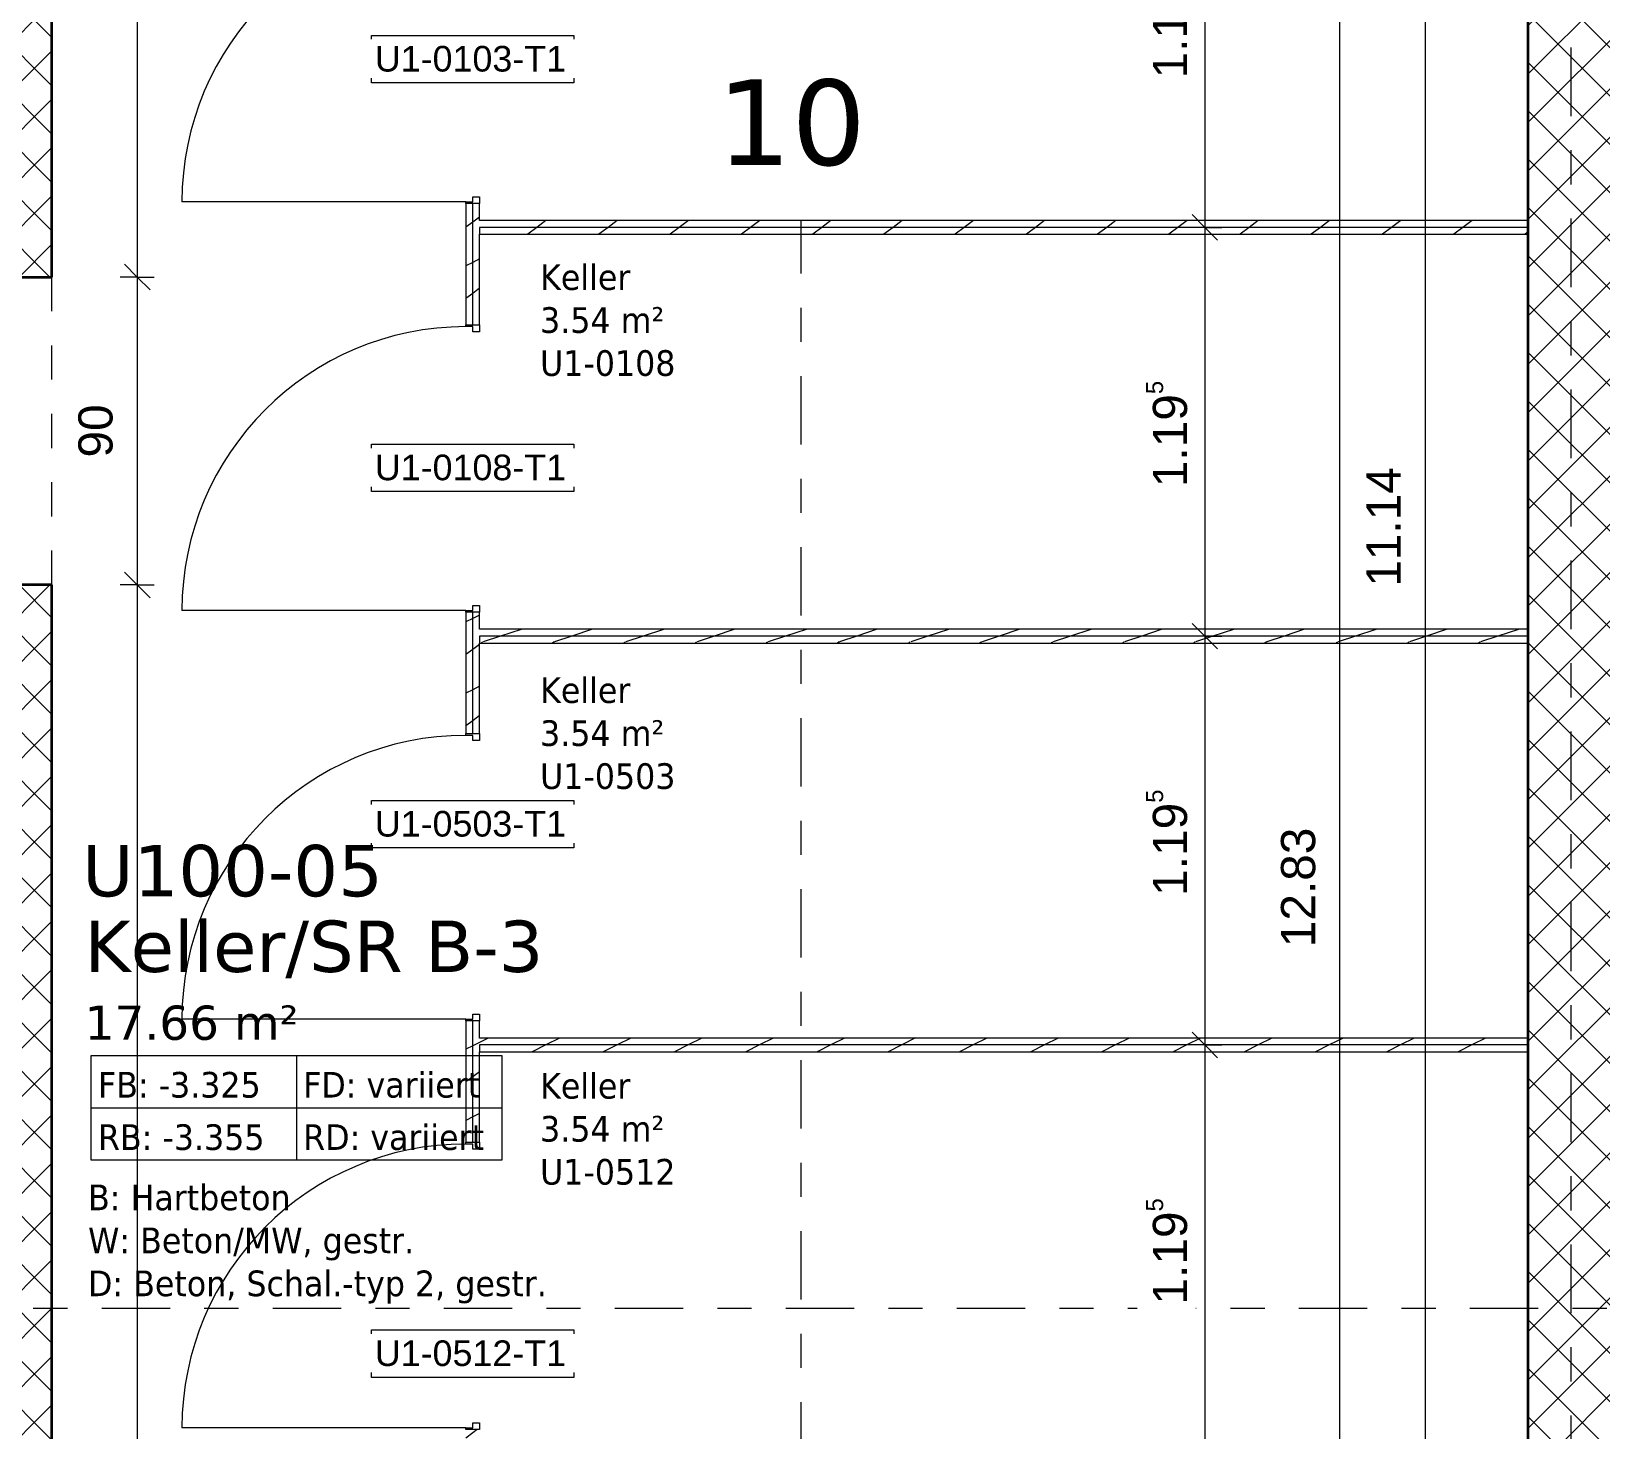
# Model space of a CAD drawing. Header units: metres. Extents: x -35.6 to 33, y -4 to 38.1.
# Drawn here: x 1.052 to 5.639, y 23.102 to 27.19 of the extents above; entities that cross this region are included whole.
import ezdxf

# ---------------------------------------------------------------- set-up
doc = ezdxf.new("R2010")
doc.units = ezdxf.units.M
doc.linetypes.add('_Rasterlinie_', pattern=[0.375, 0.2, -0.05, 0.075, -0.05])
doc.linetypes.add('Strich Punkt fein', pattern=[0.2, 0.1, -0.05, 0, -0.05])
for name, color, linetype, lineweight in [('A-____-____-DIMS', 7, 'Continuous', 5), ('A-____-____-DIMS-50', 7, 'Continuous', 5), ('A-AREA-____-IDEN', 7, 'Continuous', 5), ('A-DOOR-____-IDEN', 7, 'Continuous', 5), ('A-DOOR-____-OTLN', 7, 'Continuous', 9), ('A-DOOR-FRAM-MCUT', 7, 'Continuous', 9), ('A-DOOR-OPNG-OTLN', 7, 'Continuous', 9), ('A-WALL-____-MCUT', 7, 'Continuous', 35), ('A-WALL-____-PATT', 7, 'Continuous', 35), ('A-WALL-FNSH-MCUT', 7, 'Continuous', 35), ('S-GRID-____-OTLN', 7, 'Continuous', 5)]:
    doc.layers.add(name, color=color, linetype=linetype, lineweight=lineweight)
doc.layers.add('S-GRID-____-IDEN', color=7, linetype='Continuous', lineweight=9, true_color=0x5555aa)
doc.styles.add('Arial', font='arial.ttf', dxfattribs={"height": 0.1})
doc.styles.add('Arial_1', font='arial.ttf', dxfattribs={"height": 0.075})
doc.styles.add('Verdana_2', font='verdana.ttf', dxfattribs={"height": 0.1})
doc.styles.add('Verdana_3', font='verdana.ttf', dxfattribs={"width": 0.9, "height": 0.075})
doc.styles.add('Verdana_4', font='verdana.ttf', dxfattribs={"height": 0.15})
doc.styles.add('Verdana_B', font='verdana.ttf', dxfattribs={"height": 0.25})
doc.dimstyles.new('SUB_Rohbau_fein', dxfattribs={"dimscale": 0.3048, "dimtxt": 0.102026, "dimasz": 0.246063, "dimexe": 0.164042, "dimexo": 0.0625, "dimgap": 0.123031, "dimtad": 1, "dimdec": 1, "dimlfac": 100, "dimrnd": 0.5, "dimdsep": 46, "dimtxsty": 'Arial', "dimblk1": 'OBLIQUE', "dimblk2": 'OBLIQUE', "dimsah": 1, "dimcen": 0.09, "dimazin": 0, "dimtfac": 1, "dimtdec": 4, "dimtix": 1, "dimtmove": 0, "dimatfit": 3, "dimfxl": 0.164042, "dimfxlon": 1, "dimtvp": 1, "dimtfill": 1, "dimtolj": 1, "dimtzin": 0, "dimarcsym": 2})
doc.dimstyles.new('SUB_Rohbau_fein_1', dxfattribs={"dimscale": 0.3048, "dimtxt": 0.102026, "dimasz": 0.246063, "dimexe": 0.164042, "dimexo": 0.0625, "dimgap": 0.123031, "dimtad": 1, "dimrnd": 0.005, "dimzin": 0, "dimdsep": 46, "dimtxsty": 'Arial', "dimblk1": 'OBLIQUE', "dimblk2": 'OBLIQUE', "dimsah": 1, "dimcen": 0.09, "dimazin": 0, "dimtfac": 1, "dimtdec": 4, "dimtix": 1, "dimtmove": 0, "dimatfit": 3, "dimfxl": 0.164042, "dimfxlon": 1, "dimtvp": 1, "dimtfill": 1, "dimtolj": 1, "dimtzin": 0, "dimarcsym": 2})
doc.dimstyles.new('SUB_Rohbau_fein_2', dxfattribs={"dimscale": 0.3048, "dimtxt": 0.102026, "dimasz": 0.246063, "dimexe": 0.164042, "dimexo": 0.0625, "dimgap": 0.123031, "dimtad": 1, "dimrnd": 0.005, "dimzin": 0, "dimdsep": 46, "dimtxsty": 'Arial', "dimblk1": 'OBLIQUE', "dimblk2": 'OBLIQUE', "dimsah": 1, "dimcen": 0.09, "dimazin": 0, "dimtfac": 1, "dimtdec": 4, "dimtix": 1, "dimtmove": 2, "dimatfit": 3, "dimfxl": 0.164042, "dimfxlon": 1, "dimtvp": 1, "dimtfill": 1, "dimtolj": 1, "dimtzin": 0, "dimarcsym": 2})
doc.dimstyles.new('SUB_Rohbau_fein_7', dxfattribs={"dimscale": 0.3048, "dimtxt": 0.102026, "dimasz": 0.246063, "dimexe": 0.164042, "dimexo": 0.0625, "dimgap": 0.123031, "dimtad": 1, "dimrnd": 0.005, "dimzin": 0, "dimdsep": 46, "dimtxsty": 'Arial', "dimblk1": 'OBLIQUE', "dimblk2": 'OBLIQUE', "dimsah": 1, "dimcen": 0.09, "dimazin": 0, "dimtfac": 1, "dimtdec": 4, "dimtix": 1, "dimtmove": 0, "dimatfit": 3, "dimfxl": 0.164042, "dimfxlon": 1, "dimtvp": 1, "dimtfill": 1, "dimtolj": 1, "dimtzin": 0, "dimarcsym": 2})
pattern_1 = [(45, (0, 0), (-0.07071068, 0.07071068), []), (135, (0, 0), (-0.07071068, -0.07071068), [])]
pattern_2 = [(216.87, (0.0833, 0.20825), (0.624749256, 0.416501116), [0.10412, -0.93712]), (206.565, (0.20825, 0.14578), (-0.20825414, -0.2082493), [0.23283, -0.23283]), (198.435, (0.20825, 0.04165), (-0.41650024, -0.20824584), [0.13171, -0.52684])]

# ---------------------------------------------------------------- blocks, each defined once
blk = doc.blocks.new('TU DF 1 - Rahmenstock - stumpf einschlagend - 800x1900 Kellerabteil-41621821--01_UG_OK_FFB_AF_ro')
at = {"layer": 'A-DOOR-FRAM-MCUT', "color": 253, "true_color": 0x999999}
for p, q in [((-0.42, 0.02), (-0.4, 0.02)), ((-0.42, -0.02), (-0.42, 0.02)), ((-0.4, 0.02), (-0.4, 0)), ((0.4, 0.02), (0.42, 0.02)), ((0.4, 0), (0.4, 0.02)), ((0.42, 0.02), (0.42, -0.02)), ((-0.415, -0.02), (-0.42, -0.02)), ((-0.415, 0), (-0.415, -0.02)), ((-0.4, 0), (-0.415, 0)), ((0.415, 0), (0.4, 0)), ((0.415, -0.02), (0.415, 0)), ((0.42, -0.02), (0.415, -0.02))]:
    blk.add_line(p, q, dxfattribs=at)
at = {"layer": 'A-DOOR-OPNG-OTLN', "color": 253, "true_color": 0x999999}
blk.add_line((0.415, -0.02), (0.415, -0.85), dxfattribs=at)
blk.add_arc((0.415, -0.02), 0.83, 180, 270, dxfattribs=at)
blk = doc.blocks.new('StA_TU_HBR_1HDF - n_B_90x200-42359774--01_UG_OK_FFB_AF_ro')
at = {"layer": 'A-DOOR-____-OTLN', "linetype": 'Strich Punkt fein'}
for p, q in [((0.45, 0.15), (-0.45, 0.15)), ((-0.45, -0.15), (0.45, -0.15))]:
    blk.add_line(p, q, dxfattribs=at)
at = {"layer": 'A-DOOR-____-OTLN'}
for p, q in [((-0.463, -0.222), (-0.463, -0.172)), ((-0.463, -0.172), (0.463, -0.172)), ((0.463, -0.172), (0.463, -0.222)), ((0.463, -0.222), (-0.463, -0.222))]:
    blk.add_line(p, q, dxfattribs=at)
at = {"layer": 'A-DOOR-FRAM-MCUT'}
for p, q in [((-0.545, -0.15), (-0.45, -0.15)), ((-0.545, -0.222), (-0.545, -0.15)), ((-0.47, -0.165), (-0.47, -0.222)), ((-0.45, -0.165), (-0.47, -0.165)), ((-0.45, -0.15), (-0.45, -0.165)), ((0.45, -0.15), (0.545, -0.15)), ((0.45, -0.165), (0.45, -0.15)), ((0.47, -0.165), (0.45, -0.165)), ((0.47, -0.222), (0.47, -0.165)), ((0.545, -0.15), (0.545, -0.222)), ((-0.47, -0.222), (-0.545, -0.222)), ((0.545, -0.222), (0.47, -0.222))]:
    blk.add_line(p, q, dxfattribs=at)
at = {"layer": 'A-DOOR-OPNG-OTLN'}
blk.add_line((-0.463, -1.148), (-0.463, -0.222), dxfattribs=at)
blk.add_arc((-0.463, -0.222), 0.926, 270, 0, dxfattribs=at)
blk = doc.blocks.new('Beschriftung_Räume-SUB - OK_varriert-31033571--01_UG_OK_FFB_AF_ro')
at = {"layer": 'A-AREA-____-IDEN'}
for p, q in [((0, -0.01263), (0.024, -0.01263)), ((0, -0.018752), (0, -0.01263)), ((0.012, -0.01263), (0.012, -0.018752)), ((0.024, -0.01263), (0.024, -0.018752)), ((0, -0.015691), (0.024, -0.015691)), ((0.024, -0.018752), (0, -0.018752))]:
    blk.add_line(p, q, dxfattribs=at)
blk = doc.blocks.new('DIMBLOCK256--01_UG_OK_FFB_AF_ro')
at = {"layer": 'A-____-____-DIMS-50'}
for p, q in [((5.127, 31.1016), (5.0895, 31.1391)), ((5.127, 31.1016), (5.077, 31.1016)), ((5.127, 31.1016), (5.127, 19.9616)), ((5.127, 31.1016), (5.1645, 31.0641)), ((5.127, 31.1016), (5.177, 31.1016)), ((5.127, 19.9616), (5.077, 19.9616)), ((5.127, 19.9616), (5.0895, 19.9991)), ((5.127, 19.9616), (5.1645, 19.9241)), ((5.127, 19.9616), (5.177, 19.9616))]:
    blk.add_line(p, q, dxfattribs=at)
at = {"layer": 'A-____-____-DIMS-50', "color": 0, "insert": (4.955, 25.5662), "char_height": 0.1, "width": 0.418697, "attachment_point": 1, "rotation": 90, "line_spacing_factor": 0.941778, "style": 'Arial', "bg_fill": 3, "box_fill_scale": 1.25, "bg_fill_color": 256, "bg_fill_true_color": 13158600, "bg_fill_transparency": 0}
blk.add_mtext('11.14', dxfattribs=at)
blk = doc.blocks.new('_Oblique')
at = {"color": 0, "linetype": 'ByBlock', "lineweight": -2}
blk.add_line((-0.5, -0.5), (0.5, 0.5), dxfattribs=at)
blk = doc.blocks.new('DIMBLOCK258--01_UG_OK_FFB_AF_ro')
at = {"layer": 'A-____-____-DIMS-50'}
for p, q in [((4.877, 31.1016), (4.8395, 31.1391)), ((4.877, 31.1016), (4.827, 31.1016)), ((4.877, 18.2716), (4.877, 31.1016)), ((4.877, 31.1016), (4.9145, 31.0641)), ((4.877, 31.1016), (4.927, 31.1016)), ((4.877, 18.2716), (4.8395, 18.3091)), ((4.877, 18.2716), (4.827, 18.2716)), ((4.877, 18.2716), (4.9145, 18.2341)), ((4.877, 18.2716), (4.927, 18.2716))]:
    blk.add_line(p, q, dxfattribs=at)
at = {"layer": 'A-____-____-DIMS-50', "color": 0, "insert": (4.705, 24.5121), "char_height": 0.1, "width": 0.418697, "attachment_point": 1, "rotation": 90, "line_spacing_factor": 0.941778, "style": 'Arial', "bg_fill": 3, "box_fill_scale": 1.25, "bg_fill_color": 256, "bg_fill_true_color": 13158600, "bg_fill_transparency": 0}
blk.add_mtext('12.83', dxfattribs=at)
blk = doc.blocks.new('DIMBLOCK261--01_UG_OK_FFB_AF_ro')
at = {"layer": 'A-____-____-DIMS-50'}
for p, q in [((1.3612, 30.2016), (1.3237, 30.2391)), ((1.3612, 30.2016), (1.3112, 30.2016)), ((1.3612, 30.2016), (1.3612, 26.4716)), ((1.3612, 30.2016), (1.3987, 30.1641)), ((1.3612, 30.2016), (1.4112, 30.2016)), ((1.3612, 26.4716), (1.3112, 26.4716)), ((1.3612, 26.4716), (1.3237, 26.5091)), ((1.3612, 26.4716), (1.3987, 26.4341)), ((1.3612, 26.4716), (1.4112, 26.4716))]:
    blk.add_line(p, q, dxfattribs=at)
at = {"layer": 'A-____-____-DIMS-50', "color": 0, "insert": (1.1891, 28.2009), "char_height": 0.1, "width": 0.325653, "attachment_point": 1, "rotation": 90, "line_spacing_factor": 0.941778, "style": 'Arial', "bg_fill": 3, "box_fill_scale": 1.25, "bg_fill_color": 256, "bg_fill_true_color": 13158600, "bg_fill_transparency": 0}
blk.add_mtext('3.73', dxfattribs=at)
blk = doc.blocks.new('DIMBLOCK262--01_UG_OK_FFB_AF_ro')
at = {"layer": 'A-____-____-DIMS-50'}
for p, q in [((1.3612, 26.4716), (1.3112, 26.4716)), ((1.3612, 26.4716), (1.3237, 26.5091)), ((1.3612, 26.4716), (1.3612, 25.5716)), ((1.3612, 26.4716), (1.3987, 26.4341)), ((1.3612, 26.4716), (1.4112, 26.4716)), ((1.3612, 25.5716), (1.3237, 25.6091)), ((1.3612, 25.5716), (1.3112, 25.5716)), ((1.3612, 25.5716), (1.3987, 25.5341)), ((1.3612, 25.5716), (1.4112, 25.5716))]:
    blk.add_line(p, q, dxfattribs=at)
at = {"layer": 'A-____-____-DIMS-50', "color": 0, "insert": (1.1891, 25.944), "char_height": 0.1, "width": 0.186088, "attachment_point": 1, "rotation": 90, "line_spacing_factor": 0.941778, "style": 'Arial', "bg_fill": 3, "box_fill_scale": 1.25, "bg_fill_color": 256, "bg_fill_true_color": 13158600, "bg_fill_transparency": 0}
blk.add_mtext('90', dxfattribs=at)
blk = doc.blocks.new('DIMBLOCK263--01_UG_OK_FFB_AF_ro')
at = {"layer": 'A-____-____-DIMS-50'}
for p, q in [((1.3612, 25.5716), (1.3237, 25.6091)), ((1.3612, 25.5716), (1.3112, 25.5716)), ((1.3612, 25.5716), (1.3612, 18.2716)), ((1.3612, 25.5716), (1.3987, 25.5341)), ((1.3612, 25.5716), (1.4112, 25.5716)), ((1.3612, 18.2716), (1.3237, 18.3091)), ((1.3612, 18.2716), (1.3112, 18.2716)), ((1.3612, 18.2716), (1.3987, 18.2341)), ((1.3612, 18.2716), (1.4112, 18.2716))]:
    blk.add_line(p, q, dxfattribs=at)
at = {"layer": 'A-____-____-DIMS-50', "color": 0, "insert": (1.1891, 21.7859), "char_height": 0.1, "width": 0.325653, "attachment_point": 1, "rotation": 90, "line_spacing_factor": 0.941778, "style": 'Arial', "bg_fill": 3, "box_fill_scale": 1.25, "bg_fill_color": 256, "bg_fill_true_color": 13158600, "bg_fill_transparency": 0}
blk.add_mtext('7.30', dxfattribs=at)
blk = doc.blocks.new('DIMBLOCK958--01_UG_OK_FFB_AF_ro')
at = {"layer": 'A-____-____-DIMS-50'}
for p, q in [((4.4824, 27.8116), (4.4449, 27.8491)), ((4.4824, 27.8116), (4.4324, 27.8116)), ((4.4824, 27.8116), (4.4824, 26.6166)), ((4.4824, 27.8116), (4.5199, 27.7741)), ((4.4824, 27.8116), (4.5324, 27.8116)), ((4.4824, 26.6166), (4.4324, 26.6166)), ((4.4824, 26.6166), (4.4449, 26.6541)), ((4.4824, 26.6166), (4.5199, 26.5791)), ((4.4824, 26.6166), (4.5324, 26.6166))]:
    blk.add_line(p, q, dxfattribs=at)
at = {"layer": 'A-____-____-DIMS-50', "color": 0, "insert": (4.3104, 27.0524), "char_height": 0.1, "width": 0.388091, "attachment_point": 1, "rotation": 90, "line_spacing_factor": 0.941778, "style": 'Arial', "bg_fill": 3, "box_fill_scale": 1.25, "bg_fill_color": 256, "bg_fill_true_color": 13158600, "bg_fill_transparency": 0}
blk.add_mtext('1.19\\A2\\H0.5x;\\S5^  ;\\H2x;', dxfattribs=at)
blk = doc.blocks.new('DIMBLOCK959--01_UG_OK_FFB_AF_ro')
at = {"layer": 'A-____-____-DIMS-50'}
for p, q in [((4.4824, 26.6166), (4.4324, 26.6166)), ((4.4824, 26.6166), (4.4449, 26.6541)), ((4.4824, 26.6166), (4.4824, 25.4216)), ((4.4824, 26.6166), (4.5199, 26.5791)), ((4.4824, 26.6166), (4.5324, 26.6166)), ((4.4824, 25.4216), (4.4324, 25.4216)), ((4.4824, 25.4216), (4.4449, 25.4591)), ((4.4824, 25.4216), (4.5199, 25.3841)), ((4.4824, 25.4216), (4.5324, 25.4216))]:
    blk.add_line(p, q, dxfattribs=at)
at = {"layer": 'A-____-____-DIMS-50', "color": 0, "insert": (4.3104, 25.8574), "char_height": 0.1, "width": 0.388091, "attachment_point": 1, "rotation": 90, "line_spacing_factor": 0.941778, "style": 'Arial', "bg_fill": 3, "box_fill_scale": 1.25, "bg_fill_color": 256, "bg_fill_true_color": 13158600, "bg_fill_transparency": 0}
blk.add_mtext('1.19\\A2\\H0.5x;\\S5^  ;\\H2x;', dxfattribs=at)
blk = doc.blocks.new('DIMBLOCK960--01_UG_OK_FFB_AF_ro')
at = {"layer": 'A-____-____-DIMS-50'}
for p, q in [((4.4824, 25.4216), (4.4324, 25.4216)), ((4.4824, 25.4216), (4.4449, 25.4591)), ((4.4824, 25.4216), (4.4824, 24.2266)), ((4.4824, 25.4216), (4.5199, 25.3841)), ((4.4824, 25.4216), (4.5324, 25.4216)), ((4.4824, 24.2266), (4.4324, 24.2266)), ((4.4824, 24.2266), (4.4449, 24.2641)), ((4.4824, 24.2266), (4.5199, 24.1891)), ((4.4824, 24.2266), (4.5324, 24.2266))]:
    blk.add_line(p, q, dxfattribs=at)
at = {"layer": 'A-____-____-DIMS-50', "color": 0, "insert": (4.3104, 24.6624), "char_height": 0.1, "width": 0.388091, "attachment_point": 1, "rotation": 90, "line_spacing_factor": 0.941778, "style": 'Arial', "bg_fill": 3, "box_fill_scale": 1.25, "bg_fill_color": 256, "bg_fill_true_color": 13158600, "bg_fill_transparency": 0}
blk.add_mtext('1.19\\A2\\H0.5x;\\S5^  ;\\H2x;', dxfattribs=at)
blk = doc.blocks.new('DIMBLOCK961--01_UG_OK_FFB_AF_ro')
at = {"layer": 'A-____-____-DIMS-50'}
for p, q in [((4.4824, 24.2266), (4.4324, 24.2266)), ((4.4824, 24.2266), (4.4449, 24.2641)), ((4.4824, 24.2266), (4.4824, 23.0316)), ((4.4824, 24.2266), (4.5199, 24.1891)), ((4.4824, 24.2266), (4.5324, 24.2266)), ((4.4824, 23.0316), (4.4324, 23.0316)), ((4.4824, 23.0316), (4.4449, 23.0691)), ((4.4824, 23.0316), (4.5199, 22.9941)), ((4.4824, 23.0316), (4.5324, 23.0316))]:
    blk.add_line(p, q, dxfattribs=at)
at = {"layer": 'A-____-____-DIMS-50', "color": 0, "insert": (4.3104, 23.4674), "char_height": 0.1, "width": 0.388091, "attachment_point": 1, "rotation": 90, "line_spacing_factor": 0.941778, "style": 'Arial', "bg_fill": 3, "box_fill_scale": 1.25, "bg_fill_color": 256, "bg_fill_true_color": 13158600, "bg_fill_transparency": 0}
blk.add_mtext('1.19\\A2\\H0.5x;\\S5^  ;\\H2x;', dxfattribs=at)

msp = doc.modelspace()

# ---------------------------------------------------------------- hatches: boundary and pattern name
at = {"layer": 'A-WALL-____-PATT', "lineweight": 9}
h = msp.add_hatch(dxfattribs=at)
h.set_pattern_fill('FP_1', color=256, style=0, pattern_type=2)
h.set_pattern_definition(pattern_1)
h.paths.add_polyline_path([(1.112, 19.9616), (1.112, 25.5716), (0.812, 25.5716), (0.812, 19.9616)])
h.paths.add_polyline_path([(1.112, 26.4716), (1.112, 31.1016), (0.812, 31.1016), (0.812, 26.4716)])
h = msp.add_hatch(dxfattribs=at)
h.set_pattern_fill('FP_1', color=256, style=0, pattern_type=2)
h.set_pattern_definition(pattern_1)
h.paths.add_polyline_path([(5.427, 19.9616), (5.727, 19.9616), (5.727, 31.1016), (5.427, 31.1016), (5.427, 20.6216)])
at = {"layer": 'A-WALL-____-PATT', "lineweight": 9, "true_color": 0xc3b7ad}
h = msp.add_hatch(dxfattribs=at)
h.set_pattern_fill('FP_4', color=9, style=0, pattern_type=2)
h.set_pattern_definition(pattern_2)
h.paths.add_polyline_path([(2.342, 18.2716), (2.342, 18.3216), (2.322, 18.3216), (2.322, 18.2716)])
h.paths.add_polyline_path([(2.322, 19.1616), (2.342, 19.1616), (2.342, 19.5166), (2.322, 19.5166), (2.322, 19.4466)])
h.paths.add_polyline_path([(2.342, 20.3566), (2.342, 20.7116), (2.322, 20.7116), (2.322, 20.3566)])
h.paths.add_polyline_path([(2.322, 21.5516), (2.342, 21.5516), (2.342, 21.9066), (2.322, 21.9066), (2.322, 21.8366)])
h.paths.add_polyline_path([(2.322, 22.7466), (2.342, 22.7466), (2.342, 23.1016), (2.322, 23.1016), (2.322, 23.0316)])
h.paths.add_polyline_path([(2.342, 23.9416), (2.342, 24.2966), (2.322, 24.2966), (2.322, 23.9416)])
h.paths.add_polyline_path([(2.322, 25.1366), (2.342, 25.1366), (2.342, 25.4916), (2.322, 25.4916), (2.322, 25.4216)])
h.paths.add_polyline_path([(2.322, 26.3316), (2.342, 26.3316), (2.342, 26.6866), (2.322, 26.6866), (2.322, 26.5966)])
h.paths.add_polyline_path([(2.342, 27.5266), (2.342, 27.8816), (2.322, 27.8816), (2.322, 27.5266)])
h.paths.add_polyline_path([(2.342, 28.7216), (2.342, 29.0016), (2.322, 29.0016), (2.322, 28.7216)])
h = msp.add_hatch(dxfattribs=at)
h.set_pattern_fill('FP_4', color=9, style=0, pattern_type=2)
h.set_pattern_definition(pattern_2)
h.paths.add_polyline_path([(2.362, 18.2716), (2.362, 18.3216), (2.342, 18.3216), (2.342, 18.2716)])
h.paths.add_polyline_path([(2.342, 19.1616), (2.362, 19.1616), (2.362, 19.5166), (2.342, 19.5166), (2.342, 19.4466)])
h.paths.add_polyline_path([(2.362, 20.3566), (2.362, 20.7116), (2.342, 20.7116), (2.342, 20.3566)])
h.paths.add_polyline_path([(2.362, 21.5516), (2.362, 21.9066), (2.342, 21.9066), (2.342, 21.5516)])
h.paths.add_polyline_path([(2.342, 22.7466), (2.362, 22.7466), (2.362, 23.1016), (2.342, 23.1016), (2.342, 23.0316)])
h.paths.add_polyline_path([(2.342, 23.9416), (2.362, 23.9416), (2.362, 24.2966), (2.342, 24.2966), (2.342, 23.9537)])
h.paths.add_polyline_path([(2.362, 25.1366), (2.362, 25.4916), (2.342, 25.4916), (2.342, 25.1366)])
h.paths.add_polyline_path([(2.342, 26.3316), (2.362, 26.3316), (2.362, 26.6866), (2.342, 26.6866), (2.342, 26.5966)])
h.paths.add_polyline_path([(2.362, 27.5266), (2.362, 27.8816), (2.342, 27.8816), (2.342, 27.5266)])
h.paths.add_polyline_path([(2.342, 28.7216), (2.362, 28.7216), (2.362, 28.9816), (2.342, 28.9813), (2.342, 28.9116)])
h = msp.add_hatch(dxfattribs=at)
h.set_pattern_fill('FP_4', color=9, style=0, pattern_type=2)
h.set_pattern_definition(pattern_2)
h.paths.add_polyline_path([(5.427, 26.6166), (5.427, 26.6366), (2.362, 26.6366), (2.362, 26.6166), (5.4172, 26.6166)])
h = msp.add_hatch(dxfattribs=at)
h.set_pattern_fill('FP_4', color=9, style=0, pattern_type=2)
h.set_pattern_definition(pattern_2)
h.paths.add_polyline_path([(3.7244, 26.5966), (5.427, 26.5966), (5.427, 26.6166), (2.362, 26.6166), (2.362, 26.5966)])
h = msp.add_hatch(dxfattribs=at)
h.set_pattern_fill('FP_4', color=9, style=0, pattern_type=2)
h.set_pattern_definition(pattern_2)
h.paths.add_polyline_path([(5.427, 25.4216), (5.427, 25.4416), (2.362, 25.4416), (2.362, 25.4216), (5.4183, 25.4216)])
h = msp.add_hatch(dxfattribs=at)
h.set_pattern_fill('FP_4', color=9, style=0, pattern_type=2)
h.set_pattern_definition(pattern_2)
h.paths.add_polyline_path([(5.427, 25.4016), (5.427, 25.4216), (2.362, 25.4216), (2.362, 25.4016), (5.4158, 25.4016)])
h = msp.add_hatch(dxfattribs=at)
h.set_pattern_fill('FP_4', color=9, style=0, pattern_type=2)
h.set_pattern_definition(pattern_2)
h.paths.add_polyline_path([(2.362, 24.2266), (5.427, 24.2266), (5.427, 24.2466), (2.362, 24.2466)])
h = msp.add_hatch(dxfattribs=at)
h.set_pattern_fill('FP_4', color=9, style=0, pattern_type=2)
h.set_pattern_definition(pattern_2)
h.paths.add_polyline_path([(5.427, 24.2066), (5.427, 24.2266), (2.362, 24.2266), (2.362, 24.2066), (5.4135, 24.2066)])

# ---------------------------------------------------------------- linework, layer by layer
at = {"layer": 'A-DOOR-____-IDEN', "flags": 128}
for points in [[(2.0459, 27.1784), (2.6379, 27.1784), (2.6379, 27.0394), (2.0459, 27.0394)], [(2.0459, 25.9834), (2.6379, 25.9834), (2.6379, 25.8444), (2.0459, 25.8444)], [(2.0459, 24.9415), (2.6379, 24.9415), (2.6379, 24.8025), (2.0459, 24.8025)], [(2.0459, 23.3934), (2.6379, 23.3934), (2.6379, 23.2544), (2.0459, 23.2544)]]:
    msp.add_lwpolyline(points, close=True, dxfattribs=at)
at = {"layer": 'A-WALL-____-MCUT'}
for p, q in [((5.427, 31.1016), (5.427, 25.4416)), ((1.112, 26.4716), (1.112, 30.2016)), ((0.812, 26.4716), (1.112, 26.4716)), ((1.112, 25.5716), (0.812, 25.5716)), ((1.112, 18.2716), (1.112, 25.5716)), ((5.427, 25.4416), (5.427, 20.6616))]:
    msp.add_line(p, q, dxfattribs=at)
at = {"layer": 'A-WALL-____-MCUT', "color": 253, "lineweight": 9, "true_color": 0x999999}
for p, q in [((2.342, 26.3316), (2.342, 26.6866)), ((5.427, 26.6166), (2.362, 26.6166)), ((2.362, 26.6166), (2.362, 26.5966)), ((2.342, 25.1366), (2.342, 25.4916)), ((5.427, 25.4216), (2.362, 25.4216)), ((2.362, 25.4216), (2.362, 25.4016)), ((2.342, 23.9416), (2.342, 24.2966)), ((5.427, 24.2266), (2.362, 24.2266)), ((2.362, 24.2266), (2.362, 24.2066))]:
    msp.add_line(p, q, dxfattribs=at)
at = {"layer": 'A-WALL-FNSH-MCUT', "color": 253, "lineweight": 9, "true_color": 0x999999}
for p, q in [((2.322, 26.6866), (2.322, 26.3316)), ((2.362, 26.6866), (2.322, 26.6866)), ((2.362, 26.6366), (2.362, 26.6866)), ((5.427, 26.6366), (2.362, 26.6366)), ((2.362, 26.3316), (2.362, 26.5966)), ((2.362, 26.5966), (5.427, 26.5966)), ((2.322, 26.3316), (2.362, 26.3316)), ((2.322, 25.4916), (2.322, 25.1366)), ((2.362, 25.4916), (2.322, 25.4916)), ((2.362, 25.4416), (2.362, 25.4916)), ((5.427, 25.4416), (2.362, 25.4416)), ((2.362, 25.1366), (2.362, 25.4016)), ((2.362, 25.4016), (5.427, 25.4016)), ((2.322, 25.1366), (2.362, 25.1366)), ((2.322, 24.2966), (2.322, 23.9416)), ((2.362, 24.2966), (2.322, 24.2966)), ((2.362, 24.2466), (2.362, 24.2966)), ((5.427, 24.2466), (2.362, 24.2466)), ((2.362, 23.9416), (2.362, 24.2066)), ((2.362, 24.2066), (5.427, 24.2066)), ((2.322, 23.9416), (2.362, 23.9416))]:
    msp.add_line(p, q, dxfattribs=at)
at = {"layer": 'S-GRID-____-OTLN', "color": 8, "linetype": '_Rasterlinie_', "true_color": 0x808080}
for p, q in [((5.552, 33.6425), (5.552, 15.5711)), ((3.302, -3.518), (3.302, 26.6349)), ((-33.7426, 23.4566), (27.9515, 23.4566))]:
    msp.add_line(p, q, dxfattribs=at)

# ---------------------------------------------------------------- block references
at = {"layer": 'A-AREA-____-IDEN', "xscale": 49.99999999999998, "yscale": 49.99999999999998, "zscale": 49.99999999999998}
msp.add_blockref('Beschriftung_Räume-SUB - OK_varriert-31033571--01_UG_OK_FFB_AF_ro', (1.2268, 24.8268), dxfattribs=at)
at = {"layer": 'A-DOOR-____-OTLN', "color": 253, "true_color": 0x999999, "rotation": 269.9999999999999}
for p in [(2.342, 27.1066), (2.342, 25.9116), (2.342, 24.7166), (2.342, 23.5216)]:
    msp.add_blockref('TU DF 1 - Rahmenstock - stumpf einschlagend - 800x1900 Kellerabteil-41621821--01_UG_OK_FFB_AF_ro', p, dxfattribs=at)
at = {"layer": 'A-DOOR-____-OTLN', "rotation": 269.9999999999999}
msp.add_blockref('StA_TU_HBR_1HDF - n_B_90x200-42359774--01_UG_OK_FFB_AF_ro', (0.962, 26.0216), dxfattribs=at)

# ---------------------------------------------------------------- texts
at = {"layer": 'A-AREA-____-IDEN', "color": 8, "true_color": 0x808080, "char_height": 0.075, "attachment_point": 1, "style": 'Verdana_3'}
for s, insert, width in [('Keller', (2.539, 26.509), 0.331899), ('3.54 m²', (2.539, 26.3834), 0.472595), ('U1-0108', (2.539, 26.2577), 0.497848), ('Keller', (2.539, 25.3013), 0.331899), ('3.54 m²', (2.539, 25.1756), 0.472595), ('U1-0503', (2.539, 25.05), 0.497848), ('Keller', (2.539, 24.1444), 0.331899), ('3.54 m²', (2.539, 24.0187), 0.472595), ('U1-0512', (2.539, 23.893), 0.497848)]:
    msp.add_mtext(s, dxfattribs=dict(at, insert=insert, width=width))
at = {"layer": 'A-AREA-____-IDEN', "attachment_point": 1}
for s, insert, char_height, width, style in [('U100-05', (1.2, 24.8111), 0.15, 1.074261, 'Verdana_4'), ('Keller/SR B-3', (1.2071, 24.5899), 0.15, 1.675527, 'Verdana_4'), ('17.66 m²', (1.2076, 24.3414), 0.1, 0.817721, 'Verdana_2'), ('FB: -3.325', (1.2464, 24.1474), 0.075, 0.624114, 'Verdana_3'), ('FD: variiert', (1.8464, 24.1474), 0.075, 0.667405, 'Verdana_3'), ('RB: -3.355', (1.2464, 23.9943), 0.075, 0.638544, 'Verdana_3'), ('RD: variiert', (1.8464, 23.9943), 0.075, 0.681835, 'Verdana_3'), ('B: Hartbeton', (1.2175, 23.8181), 0.075, 0.753987, 'Verdana_3'), ('W: Beton/MW, gestr.', (1.2175, 23.6924), 0.075, 1.237405, 'Verdana_3'), ('D: Beton, Schal.-typ 2, gestr.', (1.2175, 23.5667), 0.075, 1.73886, 'Verdana_3')]:
    msp.add_mtext(s, dxfattribs=dict(at, insert=insert, char_height=char_height, width=width, style=style))
at = {"layer": 'S-GRID-____-IDEN', "color": 8, "lineweight": 5, "true_color": 0x808080, "insert": (3.0555, 27.0494), "char_height": 0.25, "width": 0.593249, "attachment_point": 1, "style": 'Verdana_B'}
msp.add_mtext('10', dxfattribs=at)

# ---------------------------------------------------------------- dimensions: what is measured, and where the dimension line sits
at = {"layer": 'A-____-____-DIMS'}
dim = msp.add_linear_dim(base=(1.3612, 26.4716), p1=(1.4112, 30.2016), p2=(1.4112, 26.4716), angle=90, dimstyle='SUB_Rohbau_fein_1', override={"dimpost": '<>', "dimfxl": 3.73}, dxfattribs=at)
dim.commit()
dim.dimension.update_dxf_attribs({"geometry": 'DIMBLOCK261--01_UG_OK_FFB_AF_ro', "text_midpoint": (1.2726, 28.3366)})

# ---------------------------------------------------------------- next in the draw order: texts
at = {"layer": 'A-DOOR-____-IDEN', "char_height": 0.075, "width": 0.689451, "attachment_point": 1, "style": 'Arial_1', "bg_fill": 3, "box_fill_scale": 1.25, "bg_fill_color": 256, "bg_fill_true_color": 13158600, "bg_fill_transparency": 0}
for s, insert in [('U1-0103-T1', (2.0559, 27.1475)), ('U1-0108-T1', (2.0559, 25.9525)), ('U1-0503-T1', (2.0559, 24.9106)), ('U1-0512-T1', (2.0559, 23.3625))]:
    msp.add_mtext(s, dxfattribs=dict(at, insert=insert))

# ---------------------------------------------------------------- next in the draw order: dimensions: what is measured, and where the dimension line sits
at = {"layer": 'A-____-____-DIMS'}
dim = msp.add_linear_dim(base=(5.127, 19.9616), p1=(5.177, 31.1016), p2=(5.177, 19.9616), angle=90, dimstyle='SUB_Rohbau_fein_2', override={"dimpost": '<>', "dimfxl": 11.139997}, dxfattribs=at)
dim.commit()
dim.dimension.update_dxf_attribs({"geometry": 'DIMBLOCK256--01_UG_OK_FFB_AF_ro', "text_midpoint": (5.0216, 25.7756), "dimtype": 160, "text_rotation": 90})
dim = msp.add_linear_dim(base=(4.4824, 26.6166), p1=(4.5324, 27.8116), p2=(4.5324, 26.6166), angle=90, text='\\A1;1.19\\Q;{\\A1;{\\H0.5x;\\S5^ ;}}', dimstyle='SUB_Rohbau_fein_7', override={"dimpost": '<>', "dimfxl": 1.195}, dxfattribs=at)
dim.commit()
dim.dimension.update_dxf_attribs({"geometry": 'DIMBLOCK958--01_UG_OK_FFB_AF_ro', "text_midpoint": (4.3938, 27.2141)})
dim = msp.add_linear_dim(base=(1.3612, 25.5716), p1=(1.4112, 26.4716), p2=(1.4112, 25.5716), angle=90, dimstyle='SUB_Rohbau_fein', override={"dimpost": '<>', "dimfxl": 0.9}, dxfattribs=at)
dim.commit()
dim.dimension.update_dxf_attribs({"geometry": 'DIMBLOCK262--01_UG_OK_FFB_AF_ro', "text_midpoint": (1.2726, 26.0216)})

# ---------------------------------------------------------------- next in the draw order: dimensions: what is measured, and where the dimension line sits
for base, p1, p2, override, picture, middle in [((4.877, 31.1016), (4.827, 18.2716), (4.827, 31.1016), {"dimpost": '<>', "dimfxl": 12.830001}, 'DIMBLOCK258--01_UG_OK_FFB_AF_ro', (4.7884, 24.6866)), ((1.3612, 18.2716), (1.4112, 25.5716), (1.4112, 18.2716), {"dimpost": '<>', "dimfxl": 7.300001}, 'DIMBLOCK263--01_UG_OK_FFB_AF_ro', (1.2726, 21.9216))]:
    dim = msp.add_linear_dim(base=base, p1=p1, p2=p2, angle=90, dimstyle='SUB_Rohbau_fein_1', override=override, dxfattribs=at)
    dim.commit()
    dim.dimension.update_dxf_attribs({"geometry": picture, "text_midpoint": middle})
dim = msp.add_linear_dim(base=(4.4824, 25.4216), p1=(4.5324, 26.6166), p2=(4.5324, 25.4216), angle=90, text='\\A1;1.19\\Q;{\\A1;{\\H0.5x;\\S5^ ;}}', dimstyle='SUB_Rohbau_fein_7', override={"dimpost": '<>', "dimfxl": 1.195}, dxfattribs=at)
dim.commit()
dim.dimension.update_dxf_attribs({"geometry": 'DIMBLOCK959--01_UG_OK_FFB_AF_ro', "text_midpoint": (4.3938, 26.0191)})

# ---------------------------------------------------------------- next in the draw order: dimensions: what is measured, and where the dimension line sits
dim = msp.add_linear_dim(base=(4.4824, 24.2266), p1=(4.5324, 25.4216), p2=(4.5324, 24.2266), angle=90, text='\\A1;1.19\\Q;{\\A1;{\\H0.5x;\\S5^ ;}}', dimstyle='SUB_Rohbau_fein_7', override={"dimpost": '<>', "dimfxl": 1.195}, dxfattribs=at)
dim.commit()
dim.dimension.update_dxf_attribs({"geometry": 'DIMBLOCK960--01_UG_OK_FFB_AF_ro', "text_midpoint": (4.3938, 24.8241)})

# ---------------------------------------------------------------- next in the draw order: dimensions: what is measured, and where the dimension line sits
dim = msp.add_linear_dim(base=(4.4824, 23.0316), p1=(4.5324, 24.2266), p2=(4.5324, 23.0316), angle=90, text='\\A1;1.19\\Q;{\\A1;{\\H0.5x;\\S5^ ;}}', dimstyle='SUB_Rohbau_fein_7', override={"dimpost": '<>', "dimfxl": 1.195}, dxfattribs=at)
dim.commit()
dim.dimension.update_dxf_attribs({"geometry": 'DIMBLOCK961--01_UG_OK_FFB_AF_ro', "text_midpoint": (4.3938, 23.6291)})

doc.saveas('drawing.dxf')
